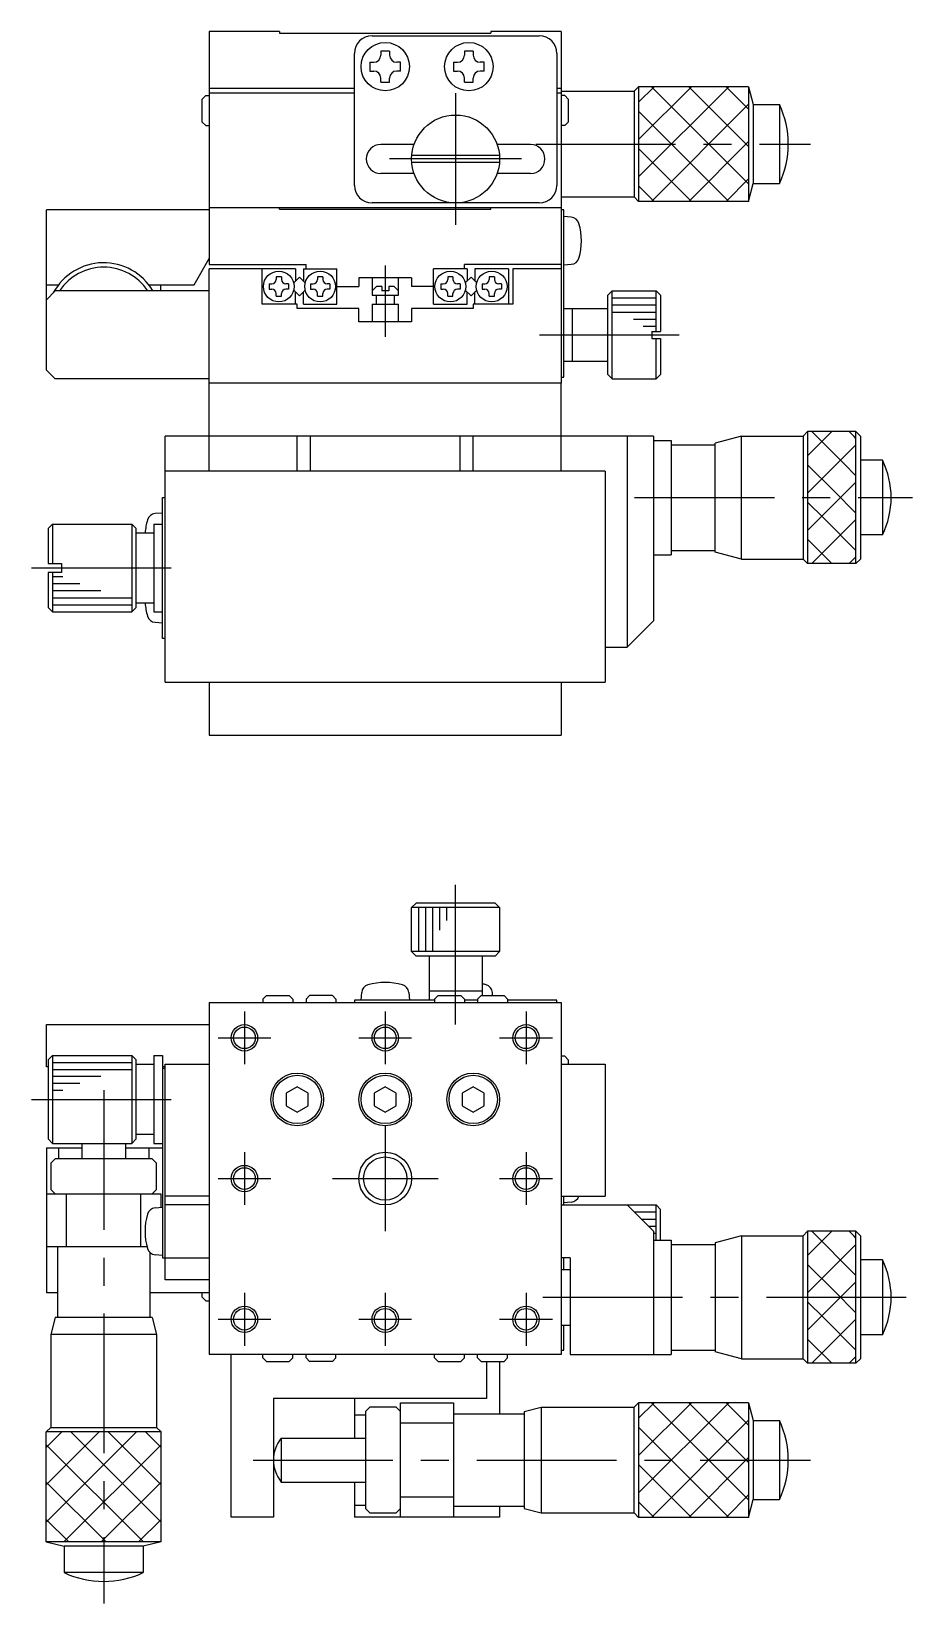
# Model space of a CAD drawing. Extents: x -1 to 325, y -8 to 283.
# Drawn here: x 109.3 to 209.5, y 104.6 to 283.3 of the extents above; entities that cross this region are included whole.
import ezdxf

# ---------------------------------------------------------------- set-up
doc = ezdxf.new("R2010")
doc.units = 0
doc.header["$LTSCALE"] = 0.5
doc.linetypes.add('CENTER', pattern=[50.8, 31.75, -6.35, 6.35, -6.35])
for name, color, linetype in [('MSM_CENTER', 1, 'CENTER'), ('MSM_CONTINUOUS', 7, 'CONTINUOUS'), ('MSM_NARROW', 5, 'CONTINUOUS')]:
    doc.layers.add(name, color=color, linetype=linetype)

msp = doc.modelspace()

# ---------------------------------------------------------------- linework, layer by layer
at = {"layer": 'MSM_CENTER'}
for p, q in [((157.536551, 276.330759), (157.536551, 261.330763)), ((166.667334, 270.530762), (197.85555, 270.530762)), ((165.036549, 268.830761), (150.036553, 268.830761)), ((149.536551, 256.706118), (149.536551, 248.594101)), ((167.052193, 248.830759), (183.754552, 248.830759)), ((177.881873, 230.33076), (209.463546, 230.33076)), ((109.329549, 222.33076), (126.329627, 222.33076)), ((157.53655, 170.429663), (157.53655, 187.132022)), ((133.53655, 171.91402), (133.53655, 165.91402)), ((149.536549, 171.91402), (149.536549, 165.91402)), ((165.536554, 171.91402), (165.536554, 165.91402)), ((130.53655, 168.91402), (136.536549, 168.91402)), ((146.536549, 168.91402), (152.536548, 168.91402)), ((162.536551, 168.91402), (168.536554, 168.91402)), ((117.536548, 162.957059), (117.536548, 104.595021)), ((109.329555, 161.914018), (126.056406, 161.914018)), ((149.536549, 158.914018), (149.536549, 146.914022)), ((133.53655, 155.914018), (133.53655, 149.914018)), ((165.536554, 155.914018), (165.536554, 149.914018)), ((130.53655, 152.914021), (136.536549, 152.914021)), ((143.536549, 152.914021), (155.536548, 152.914021)), ((162.536551, 152.914021), (168.536554, 152.914021)), ((133.53655, 139.914019), (133.53655, 133.914019)), ((149.536549, 139.914019), (149.536549, 133.914019)), ((165.536554, 139.914019), (165.536554, 133.914019)), ((167.460207, 139.414022), (209.463549, 139.414022)), ((130.53655, 136.914016), (136.536549, 136.914016)), ((146.536549, 136.914016), (152.536548, 136.914016)), ((162.536551, 136.914016), (168.536554, 136.914016)), ((134.538443, 120.91402), (197.85555, 120.91402))]:
    msp.add_line(p, q, dxfattribs=at)
at = {"layer": 'MSM_CONTINUOUS'}
for p, q in [((137.536551, 283.330762), (129.53655, 283.330762)), ((129.53655, 283.330762), (129.53655, 256.83076)), ((137.536551, 283.330762), (137.536551, 283.130761)), ((137.536551, 283.130761), (161.53655, 283.130761)), ((148.036552, 282.830762), (167.036551, 282.830762)), ((161.53655, 283.330762), (161.53655, 283.130761)), ((169.536549, 283.330762), (161.53655, 283.330762)), ((169.536551, 283.330762), (169.536551, 243.330759)), ((146.036552, 265.830761), (146.036552, 280.830762)), ((150.03655, 281.08076), (149.03655, 281.08076)), ((149.03655, 281.08076), (149.03655, 280.630761)), ((150.03655, 281.08076), (150.03655, 280.630761)), ((159.53655, 281.08076), (158.53655, 281.08076)), ((158.53655, 281.08076), (158.53655, 280.630761)), ((159.53655, 281.08076), (159.53655, 280.630761)), ((169.036551, 280.830762), (169.036551, 265.830761)), ((147.78655, 279.83076), (147.78655, 278.83076)), ((147.78655, 279.83076), (148.236549, 279.83076)), ((147.78655, 278.83076), (148.236549, 278.83076)), ((151.28655, 279.83076), (150.83655, 279.83076)), ((151.28655, 278.83076), (150.83655, 278.83076)), ((151.28655, 278.83076), (151.28655, 279.83076)), ((157.28655, 279.83076), (157.28655, 278.83076)), ((157.28655, 279.83076), (157.736549, 279.83076)), ((157.28655, 278.83076), (157.736549, 278.83076)), ((160.78655, 279.83076), (160.33655, 279.83076)), ((160.78655, 278.83076), (160.33655, 278.83076)), ((160.78655, 278.83076), (160.78655, 279.83076)), ((149.03655, 277.580761), (149.03655, 278.03076)), ((149.03655, 277.580761), (150.03655, 277.580761)), ((150.03655, 277.580761), (150.03655, 278.03076)), ((158.53655, 277.580761), (158.53655, 278.03076)), ((158.53655, 277.580761), (159.53655, 277.580761)), ((159.53655, 277.580761), (159.53655, 278.03076)), ((178.33655, 277.0484), (177.83655, 276.5484)), ((178.33655, 277.0484), (178.33655, 264.013124)), ((190.836549, 277.0484), (178.33655, 277.0484)), ((190.836549, 277.0484), (190.836549, 264.013124)), ((190.836549, 277.0484), (191.336549, 275.030762)), ((128.73655, 275.63076), (129.13655, 276.03076)), ((128.73655, 273.03076), (128.73655, 275.63076)), ((129.13655, 276.03076), (129.53655, 276.03076)), ((146.036552, 276.83076), (129.53655, 276.83076)), ((146.036552, 276.33076), (129.53655, 276.33076)), ((169.536551, 276.83076), (169.036551, 276.83076)), ((169.536551, 276.33076), (169.036551, 276.33076)), ((169.536551, 276.5484), (177.83655, 276.5484)), ((169.936551, 276.03076), (169.536551, 276.03076)), ((169.936551, 276.03076), (170.336551, 275.63076)), ((170.336551, 275.63076), (170.336551, 273.03076)), ((177.83655, 276.5484), (177.83655, 264.513124)), ((191.336549, 275.030762), (194.336549, 275.030762)), ((191.336549, 275.030762), (191.336549, 266.030762)), ((194.336549, 275.030762), (194.336549, 266.030764)), ((128.73655, 273.03076), (129.13655, 272.63076)), ((129.13655, 272.63076), (129.53655, 272.63076)), ((169.936551, 272.63076), (169.536551, 272.63076)), ((169.936551, 272.63076), (170.336551, 273.03076)), ((152.816646, 270.480761), (149.036552, 270.480761)), ((166.036551, 270.480761), (162.256454, 270.480761)), ((162.501558, 268.430761), (152.536552, 268.430761)), ((162.536551, 269.230761), (152.552579, 269.230761)), ((152.816646, 267.180762), (149.036552, 267.180762)), ((166.036551, 267.180762), (162.256454, 267.180762)), ((190.836549, 264.013124), (191.336549, 266.030762)), ((191.336549, 266.030762), (194.336549, 266.030762)), ((111.03655, 244.830759), (111.03655, 263.030761)), ((129.53655, 263.030761), (111.03655, 263.030761)), ((129.53655, 263.33076), (169.536551, 263.33076)), ((137.53655, 263.130763), (137.53655, 263.330762)), ((137.536551, 263.130763), (161.53655, 263.130763)), ((167.036551, 263.830761), (148.036552, 263.830761)), ((161.536552, 263.130763), (161.536552, 263.330762)), ((169.536551, 264.513124), (177.83655, 264.513124)), ((169.836552, 263.030759), (169.536551, 263.030759)), ((169.836552, 244.03076), (169.836552, 263.030759)), ((178.33655, 264.013124), (177.83655, 264.513124)), ((190.836549, 264.013124), (178.33655, 264.013124)), ((170.683801, 262.206634), (169.836552, 262.280759)), ((127.804499, 254.530761), (129.53655, 257.53076)), ((129.53655, 256.83076), (140.53655, 256.83076)), ((129.53655, 233.33076), (129.53655, 256.33076)), ((139.33655, 256.33076), (129.53655, 256.33076)), ((135.53655, 252.33076), (135.53655, 256.33076)), ((139.33655, 256.33076), (139.33655, 254.941418)), ((140.23655, 256.330762), (140.23655, 254.941418)), ((140.23655, 256.330762), (144.03655, 256.330762)), ((140.53655, 256.330762), (140.53655, 256.83076)), ((144.03655, 252.330758), (144.03655, 256.330762)), ((158.836551, 256.330762), (155.036551, 256.330762)), ((155.036551, 252.33076), (155.036551, 256.330762)), ((169.536551, 256.83076), (158.536551, 256.83076)), ((158.536551, 256.330762), (158.536551, 256.83076)), ((158.836551, 256.330762), (158.836551, 254.94142)), ((163.536551, 256.33076), (159.736551, 256.33076)), ((159.736551, 256.33076), (159.736551, 254.94142)), ((163.536551, 256.33076), (163.536551, 252.33076)), ((169.536551, 256.33076), (164.036549, 256.33076)), ((164.036549, 256.33076), (164.036549, 252.33076)), ((169.836552, 256.780759), (170.683801, 256.854884)), ((111.03655, 254.530761), (112.413075, 254.530761)), ((111.03655, 252.830759), (112.03655, 253.830759)), ((129.53655, 253.830759), (112.03655, 253.830759)), ((122.660025, 254.530761), (127.804499, 254.530761)), ((124.036549, 253.830759), (124.036549, 254.530761)), ((136.336551, 254.630759), (136.336551, 254.030758)), ((136.336551, 254.630759), (136.63655, 254.630759)), ((136.336551, 254.030758), (136.63655, 254.030758)), ((137.736551, 255.430758), (137.13655, 255.430758)), ((137.13655, 255.430758), (137.13655, 255.130759)), ((137.736551, 255.430758), (137.736551, 255.130759)), ((138.53655, 254.630759), (138.236551, 254.630759)), ((138.53655, 254.030758), (138.236551, 254.030758)), ((138.53655, 254.630759), (138.53655, 254.030758)), ((139.137464, 254.742332), (139.78655, 255.391418)), ((139.78655, 253.270098), (139.137464, 253.919184)), ((140.435637, 254.742332), (139.78655, 255.391418)), ((139.78655, 253.270098), (140.435637, 253.919184)), ((141.036551, 254.630759), (141.036551, 254.030758)), ((141.036551, 254.630759), (141.33655, 254.630759)), ((141.036551, 254.030758), (141.33655, 254.030758)), ((142.436551, 255.430758), (141.83655, 255.430758)), ((141.83655, 255.430758), (141.83655, 255.130759)), ((142.436551, 255.430758), (142.436551, 255.130759)), ((143.23655, 254.630759), (142.936551, 254.630759)), ((143.23655, 254.030758), (142.936551, 254.030758)), ((143.23655, 254.630759), (143.23655, 254.030758)), ((144.036551, 254.330762), (146.536552, 254.330762)), ((152.53655, 255.330762), (146.53655, 255.330762)), ((146.53655, 255.330762), (146.53655, 254.330762)), ((148.03655, 255.330762), (148.03655, 253.330763)), ((148.53655, 254.330759), (148.03655, 253.830758)), ((149.136551, 254.330759), (148.53655, 254.330759)), ((149.136551, 254.330759), (149.136551, 253.830758)), ((149.93655, 253.830758), (149.136551, 253.830758)), ((150.53655, 254.330759), (149.93655, 254.330759)), ((149.93655, 254.330759), (149.93655, 253.830758)), ((150.53655, 254.330759), (151.036551, 253.830758)), ((151.036551, 253.330763), (151.036551, 255.330762)), ((152.53655, 255.330762), (152.53655, 254.330762)), ((155.036551, 254.330762), (152.53655, 254.330762)), ((155.836552, 254.630761), (155.836552, 254.03076)), ((155.836552, 254.630761), (156.136551, 254.630761)), ((155.836552, 254.03076), (156.136551, 254.03076)), ((157.236552, 255.43076), (156.636551, 255.43076)), ((156.636551, 255.43076), (156.636551, 255.130761)), ((157.236552, 255.43076), (157.236552, 255.130761)), ((158.036551, 254.630761), (157.736552, 254.630761)), ((158.036551, 254.03076), (157.736552, 254.03076)), ((158.036551, 254.630761), (158.036551, 254.03076)), ((158.637465, 254.742334), (159.286551, 255.39142)), ((159.286551, 253.2701), (158.637465, 253.919186)), ((159.935638, 254.742334), (159.286551, 255.39142)), ((159.286551, 253.2701), (159.935638, 253.919186)), ((160.536552, 254.630761), (160.536552, 254.03076)), ((160.536552, 254.630761), (160.836551, 254.630761)), ((160.536552, 254.03076), (160.836551, 254.03076)), ((161.936552, 255.43076), (161.336551, 255.43076)), ((161.336551, 255.43076), (161.336551, 255.130761)), ((161.936552, 255.43076), (161.936552, 255.130761)), ((162.736551, 254.630761), (162.436552, 254.630761)), ((162.736551, 254.03076), (162.436552, 254.03076)), ((162.736551, 254.630761), (162.736551, 254.03076)), ((174.836551, 253.330759), (175.336551, 253.830759)), ((175.336551, 243.830759), (175.336551, 253.830759)), ((175.336551, 253.830759), (180.336551, 253.830759)), ((180.336551, 249.230759), (180.336551, 253.830759)), ((180.336551, 253.830759), (180.836551, 253.330759)), ((139.536551, 252.33076), (135.53655, 252.33076)), ((137.13655, 253.230759), (137.13655, 253.530758)), ((137.13655, 253.230759), (137.736551, 253.230759)), ((137.736551, 253.230759), (137.736551, 253.530758)), ((139.33655, 252.33076), (139.33655, 253.720098)), ((139.536551, 251.830759), (139.536551, 252.33076)), ((140.23655, 252.330758), (140.23655, 253.720098)), ((140.23655, 252.330758), (144.03655, 252.330758)), ((141.83655, 253.230759), (141.83655, 253.530758)), ((141.83655, 253.230759), (142.436551, 253.230759)), ((142.436551, 253.230759), (142.436551, 253.530758)), ((148.03655, 253.330763), (151.036551, 253.330763)), ((148.03655, 252.330763), (151.036551, 252.330763)), ((148.03655, 252.330759), (148.03655, 250.330759)), ((148.53655, 252.330763), (148.53655, 253.330763)), ((150.53655, 253.330763), (150.53655, 252.330763)), ((151.036551, 250.330759), (151.036551, 252.330759)), ((155.036551, 252.33076), (158.836551, 252.33076)), ((156.636551, 253.230761), (156.636551, 253.53076)), ((156.636551, 253.230761), (157.236552, 253.230761)), ((157.236552, 253.230761), (157.236552, 253.53076)), ((158.836551, 252.33076), (158.836551, 253.7201)), ((164.036549, 252.33076), (159.536552, 252.33076)), ((159.536552, 252.33076), (159.536552, 251.830759)), ((159.736551, 252.33076), (159.736551, 253.7201)), ((161.336551, 253.230761), (161.336551, 253.53076)), ((161.336551, 253.230761), (161.936552, 253.230761)), ((161.936552, 253.230761), (161.936552, 253.53076)), ((174.836551, 244.330759), (174.836551, 253.330759)), ((180.836551, 253.330759), (180.836551, 249.230759)), ((146.536551, 251.830759), (139.536551, 251.830759)), ((146.536551, 250.330759), (146.536551, 251.830759)), ((152.53655, 250.330759), (146.536551, 250.330759)), ((152.53655, 251.830759), (152.53655, 250.330759)), ((159.536552, 251.830759), (152.53655, 251.830759)), ((169.836552, 251.830759), (174.836551, 251.830759)), ((170.836552, 245.830759), (170.836552, 251.830759)), ((179.836551, 249.230759), (180.836551, 249.230759)), ((179.836551, 249.230759), (179.836551, 248.430759)), ((179.836551, 248.430759), (180.836551, 248.430759)), ((180.336551, 243.830759), (180.336551, 248.430759)), ((180.836551, 248.430759), (180.836551, 244.330759)), ((169.836552, 245.830759), (174.836551, 245.830759)), ((112.03655, 243.830759), (111.03655, 244.830759)), ((129.53655, 243.830759), (112.03655, 243.830759)), ((169.536551, 243.330759), (129.53655, 243.330759)), ((169.536548, 233.33076), (169.536548, 243.330759)), ((169.536551, 244.03076), (169.836552, 244.03076)), ((175.336551, 243.830759), (174.836551, 244.330759)), ((175.336551, 243.830759), (180.336551, 243.830759)), ((180.836551, 244.330759), (180.336551, 243.830759)), ((197.036549, 237.33076), (197.536549, 237.83076)), ((197.536549, 237.83076), (197.536549, 222.83076)), ((203.036549, 237.83076), (197.536549, 237.83076)), ((203.036549, 222.83076), (203.036549, 237.83076)), ((203.036549, 237.83076), (203.536549, 237.33076)), ((180.036547, 237.33076), (124.53655, 237.33076)), ((124.53655, 209.330758), (124.53655, 237.33076)), ((139.536546, 233.33076), (139.536546, 237.33076)), ((141.036549, 233.33076), (141.036549, 237.33076)), ((158.036548, 233.33076), (158.036548, 237.33076)), ((159.536548, 233.33076), (159.536548, 237.33076)), ((177.036547, 237.33076), (177.036547, 213.330758)), ((180.036547, 237.33076), (180.036547, 216.330761)), ((180.036547, 236.830763), (182.036547, 236.830763)), ((182.036547, 236.830763), (182.036547, 223.830763)), ((182.036547, 236.33076), (187.036547, 236.33076)), ((190.036546, 237.33076), (187.035915, 236.526741)), ((187.036547, 224.134607), (187.036547, 236.524375)), ((190.036546, 237.33076), (197.036549, 237.33076)), ((190.036546, 223.33076), (190.036546, 237.33076)), ((197.036549, 237.33076), (197.036549, 223.33076)), ((203.536549, 237.33076), (203.536549, 223.330757)), ((206.036548, 234.580755), (203.536549, 234.580755)), ((206.036548, 234.580755), (206.036548, 226.080762)), ((174.536547, 233.33076), (124.53655, 233.33076)), ((174.536547, 233.33076), (174.536547, 209.330758)), ((124.23655, 230.33076), (124.53655, 230.33076)), ((124.23655, 214.330761), (124.23655, 230.33076)), ((111.236551, 226.83076), (111.736551, 227.33076)), ((111.736551, 227.33076), (111.736551, 222.830763)), ((111.736551, 227.33076), (120.73655, 227.33076)), ((120.73655, 227.33076), (120.73655, 217.330761)), ((120.73655, 227.33076), (121.23655, 226.83076)), ((123.23655, 227.33076), (123.23655, 217.330761)), ((123.23655, 227.33076), (124.23655, 227.33076)), ((124.236547, 228.580757), (123.389299, 228.506632)), ((111.236551, 226.83076), (111.236551, 222.830763)), ((121.23655, 217.830761), (121.23655, 226.83076)), ((121.23655, 226.33076), (123.23655, 226.33076)), ((206.036548, 226.080762), (203.536549, 226.080762)), ((180.036547, 223.830763), (182.036547, 223.830763)), ((182.036547, 224.33076), (187.036547, 224.33076)), ((190.036546, 223.33076), (187.036547, 224.134607)), ((111.236551, 221.830763), (111.236551, 217.830761)), ((111.236557, 222.830763), (112.736556, 222.830763)), ((112.736556, 221.830763), (111.236557, 221.830763)), ((111.736551, 221.830763), (111.736551, 217.330761)), ((112.736556, 222.830763), (112.736556, 221.830763)), ((190.036546, 223.33076), (197.036549, 223.33076)), ((197.536549, 222.83076), (197.036549, 223.330757)), ((203.036549, 222.83076), (197.536549, 222.83076)), ((203.536549, 223.330757), (203.036549, 222.83076)), ((123.23655, 218.330761), (121.23655, 218.330761)), ((111.236551, 217.830761), (111.736551, 217.330761)), ((111.736551, 217.330761), (120.73655, 217.330761)), ((121.23655, 217.830761), (120.73655, 217.330761)), ((123.23655, 217.330761), (124.23655, 217.330761)), ((177.036547, 213.330758), (180.036547, 216.330761)), ((123.389299, 216.154879), (124.236547, 216.080754)), ((124.53655, 214.330761), (124.23655, 214.330761)), ((174.536547, 213.330758), (177.036547, 213.330758)), ((124.53655, 209.330758), (174.536547, 209.330758)), ((129.53655, 209.330758), (129.53655, 203.330758)), ((169.536548, 209.330758), (169.536548, 203.330758)), ((129.53655, 203.330758), (169.536548, 203.330758)), ((152.53655, 183.714021), (153.03655, 184.214021)), ((162.036548, 184.214021), (153.03655, 184.214021)), ((162.036548, 184.214021), (162.536548, 183.714021)), ((162.536548, 183.714021), (152.53655, 183.714021)), ((152.53655, 178.714021), (152.53655, 183.714021)), ((162.536548, 183.714021), (162.536548, 178.714021)), ((162.536548, 178.714021), (152.53655, 178.714021)), ((153.03655, 178.214021), (152.53655, 178.714021)), ((162.036548, 178.214021), (153.03655, 178.214021)), ((154.53655, 178.214021), (154.53655, 173.214023)), ((160.536548, 178.214021), (160.536548, 173.714023)), ((162.536548, 178.714021), (162.036548, 178.214021)), ((136.036548, 173.714023), (135.636548, 173.314023)), ((136.036548, 173.714023), (138.636548, 173.714023)), ((139.036548, 173.314023), (138.636548, 173.714023)), ((140.536548, 173.314023), (140.936548, 173.714023)), ((143.536548, 173.714023), (140.936548, 173.714023)), ((143.536548, 173.714023), (143.936548, 173.314023)), ((146.78655, 173.214023), (146.860675, 174.061272)), ((152.212426, 174.061272), (152.28655, 173.214023)), ((160.536548, 174.214022), (154.53655, 174.214022)), ((155.53655, 173.714023), (155.13655, 173.314023)), ((155.53655, 173.714023), (158.13655, 173.714023)), ((158.53655, 173.314023), (158.13655, 173.714023)), ((160.43655, 173.714023), (160.03655, 173.314023)), ((160.43655, 173.714023), (163.03655, 173.714023)), ((161.742807, 173.714023), (161.712427, 174.061272)), ((163.03655, 173.714023), (163.43655, 173.314023)), ((129.53655, 172.914017), (129.53655, 132.914016)), ((129.53655, 172.914017), (169.536554, 172.914017)), ((135.636548, 173.314023), (135.636548, 172.914023)), ((139.036548, 173.314023), (139.036548, 172.914023)), ((140.536548, 173.314023), (140.536548, 172.914023)), ((143.936548, 173.314023), (143.936548, 172.914023)), ((155.13655, 173.214023), (146.03655, 173.214023)), ((146.03655, 173.214023), (146.03655, 172.914023)), ((155.13655, 173.314023), (155.13655, 172.914023)), ((158.53655, 173.314023), (158.53655, 172.914023)), ((160.03655, 173.214023), (158.53655, 173.214023)), ((160.03655, 173.314023), (160.03655, 172.914023)), ((163.43655, 173.314023), (163.43655, 172.914023)), ((169.036548, 173.214023), (163.43655, 173.214023)), ((169.036548, 172.914023), (169.036548, 173.214023)), ((169.536554, 172.914017), (169.536554, 132.914016)), ((111.036548, 170.414019), (129.536548, 170.414019)), ((111.036548, 165.614019), (111.036548, 170.414019)), ((111.236557, 166.41402), (111.736557, 166.91402)), ((111.236557, 166.41402), (111.236557, 157.414021)), ((111.736557, 166.91402), (111.736557, 156.914021)), ((111.736557, 166.91402), (120.73655, 166.91402)), ((120.73655, 166.91402), (120.73655, 156.914021)), ((120.73655, 166.91402), (121.23655, 166.41402)), ((121.23655, 157.414021), (121.23655, 166.41402)), ((123.23655, 166.91402), (123.23655, 156.914021)), ((123.23655, 166.91402), (124.236549, 166.91402)), ((124.236549, 166.91402), (124.236549, 143.914019)), ((169.936551, 166.814022), (169.536551, 166.814022)), ((170.336551, 166.414022), (169.936551, 166.814022)), ((170.336551, 166.414022), (170.336551, 165.91402)), ((111.236557, 165.614019), (111.036548, 165.614019)), ((121.23655, 165.91402), (123.23655, 165.91402)), ((124.536548, 165.614019), (124.236549, 165.614019)), ((124.53655, 165.41402), (124.236549, 165.41402)), ((124.53655, 143.914019), (124.53655, 165.91402)), ((124.53655, 165.91402), (129.53655, 165.91402)), ((169.536554, 165.91402), (174.536553, 165.91402)), ((174.536553, 165.91402), (174.536553, 150.914018)), ((139.536554, 163.357392), (138.286554, 162.635704)), ((140.786554, 162.635704), (139.536554, 163.357392)), ((149.536554, 163.357392), (148.286554, 162.635704)), ((150.786554, 162.635704), (149.536554, 163.357392)), ((159.536554, 163.357392), (158.286554, 162.635704)), ((160.786554, 162.635704), (159.536554, 163.357392)), ((138.286554, 162.635704), (138.286554, 161.192328)), ((138.286554, 161.192328), (139.536554, 160.470639)), ((139.536554, 160.470639), (140.786554, 161.192328)), ((140.786554, 161.192328), (140.786554, 162.635704)), ((148.286554, 162.635704), (148.286554, 161.192328)), ((148.286554, 161.192328), (149.536554, 160.470639)), ((149.536554, 160.470639), (150.786554, 161.192328)), ((150.786554, 161.192328), (150.786554, 162.635704)), ((158.286554, 162.635704), (158.286554, 161.192328)), ((158.286554, 161.192328), (159.536554, 160.470639)), ((159.536554, 160.470639), (160.786554, 161.192328)), ((160.786554, 161.192328), (160.786554, 162.635704)), ((111.236557, 157.414021), (111.736557, 156.914021)), ((121.23655, 157.414021), (120.73655, 156.914021)), ((123.23655, 157.914021), (121.23655, 157.914021)), ((111.036548, 156.414021), (115.036548, 156.414021)), ((111.036548, 156.414021), (111.036548, 139.914021)), ((111.736557, 156.914021), (120.73655, 156.914021)), ((112.413548, 156.414021), (112.413548, 155.164021)), ((115.036548, 156.914021), (115.036548, 155.164021)), ((120.036548, 156.914021), (120.036548, 155.164021)), ((120.036548, 156.414021), (124.236549, 156.414021)), ((122.659549, 156.414021), (122.659549, 155.164021)), ((123.23655, 156.914021), (124.236549, 156.914021)), ((112.036548, 155.164021), (111.536548, 154.664021)), ((111.536548, 154.664021), (111.536548, 151.664021)), ((123.036548, 155.164021), (112.036548, 155.164021)), ((123.036548, 155.164021), (123.536548, 154.664021)), ((123.536548, 151.664021), (123.536548, 154.664021)), ((111.036548, 151.164021), (124.036548, 151.164021)), ((112.036548, 151.164021), (111.536548, 151.664021)), ((113.330776, 145.164021), (113.330776, 151.164021)), ((121.742319, 145.164021), (121.742319, 151.164021)), ((123.536548, 151.664021), (123.036548, 151.164021)), ((124.036548, 151.164021), (124.036548, 149.646525)), ((129.53655, 150.914018), (124.53655, 150.914018)), ((169.536554, 150.914018), (174.536553, 150.914018)), ((169.836551, 149.914018), (169.836551, 150.914018)), ((170.6838, 150.238146), (169.836551, 150.164021)), ((123.389301, 149.589898), (124.236549, 149.664022)), ((129.53655, 149.914018), (124.53655, 149.914018)), ((169.536554, 149.914018), (177.036553, 149.914018)), ((177.03655, 149.914021), (180.336549, 149.914021)), ((177.036553, 149.914018), (180.036553, 146.914022)), ((180.336549, 145.914018), (180.336549, 149.914021)), ((180.336549, 149.914021), (180.836549, 149.414021)), ((180.836549, 145.914018), (180.836549, 149.414021)), ((180.036553, 146.914022), (180.036553, 132.914016)), ((197.036549, 146.414022), (197.536549, 146.914022)), ((197.536549, 146.914022), (197.536549, 131.914022)), ((203.036549, 146.914022), (197.536549, 146.914022)), ((203.036549, 131.914022), (203.036549, 146.914022)), ((203.036549, 146.914022), (203.536549, 146.414022)), ((122.458829, 145.164021), (111.036548, 145.164021)), ((112.286548, 145.164021), (112.286548, 137.114021)), ((180.036553, 145.914021), (180.336549, 145.914021)), ((180.036553, 145.914018), (182.036553, 145.914018)), ((182.036553, 145.914018), (182.036553, 132.914022)), ((182.036553, 145.414018), (187.036553, 145.414018)), ((190.036552, 146.414022), (187.036553, 145.610175)), ((187.036553, 145.610175), (187.036553, 133.220403)), ((190.036552, 146.414022), (197.036549, 146.414022)), ((190.036552, 146.414022), (190.036552, 132.414019)), ((197.036549, 132.414019), (197.036549, 146.414022)), ((203.536549, 146.414022), (203.536549, 132.414019)), ((122.786548, 144.510445), (122.786548, 137.114021)), ((124.236549, 144.164022), (123.389301, 144.238147)), ((124.236549, 143.914019), (129.53655, 143.914019)), ((124.536548, 141.41402), (124.536548, 143.914019)), ((170.536554, 143.914019), (169.536554, 143.914019)), ((169.836551, 142.589022), (169.836551, 143.914019)), ((170.536554, 143.914019), (170.536554, 132.914016)), ((206.036548, 143.664017), (203.536549, 143.664017)), ((206.036548, 143.664017), (206.036548, 135.164024)), ((129.536548, 141.41402), (124.536548, 141.41402)), ((169.536554, 142.589022), (170.536554, 142.589022)), ((112.286548, 139.914021), (111.036548, 139.914021)), ((129.536548, 139.914021), (122.786548, 139.914021)), ((128.736548, 139.41402), (128.736548, 139.914021)), ((128.736548, 139.41402), (129.136548, 139.01402)), ((129.136548, 139.01402), (129.536548, 139.01402)), ((112.036548, 137.114021), (111.51891, 135.182169)), ((123.036548, 137.114021), (112.036548, 137.114021)), ((123.036548, 137.114021), (123.554186, 135.182169)), ((169.536554, 136.239022), (170.536554, 136.239022)), ((169.836551, 133.414023), (169.836551, 136.239022)), ((111.51891, 135.182169), (111.51891, 124.614021)), ((123.554186, 135.182169), (111.554186, 135.182169)), ((123.554186, 135.182169), (123.554186, 124.614021)), ((206.036548, 135.164024), (203.536549, 135.164024)), ((169.536554, 132.914016), (129.53655, 132.914016)), ((132.036552, 114.41402), (132.036552, 132.91402)), ((135.636548, 132.51402), (135.636548, 132.91402)), ((136.036548, 132.11402), (135.636548, 132.51402)), ((139.036548, 132.51402), (138.636548, 132.11402)), ((139.036548, 132.51402), (139.036548, 132.91402)), ((140.536548, 132.51402), (140.536548, 132.91402)), ((140.536548, 132.51402), (140.936548, 132.11402)), ((143.936548, 132.51402), (143.536548, 132.11402)), ((143.936548, 132.51402), (143.936548, 132.91402)), ((155.13655, 132.51402), (155.13655, 132.91402)), ((155.53655, 132.11402), (155.13655, 132.51402)), ((158.53655, 132.51402), (158.13655, 132.11402)), ((158.53655, 132.51402), (158.53655, 132.91402)), ((160.03655, 132.51402), (160.03655, 132.91402)), ((160.03655, 132.51402), (160.43655, 132.11402)), ((163.43655, 132.51402), (163.03655, 132.11402)), ((163.43655, 132.51402), (163.43655, 132.91402)), ((169.536551, 133.414023), (169.836551, 133.414023)), ((170.536554, 132.914016), (180.036553, 132.914016)), ((180.036553, 132.914022), (182.036553, 132.914022)), ((182.036553, 133.414022), (187.036553, 133.414022)), ((190.036552, 132.414019), (187.035917, 133.218041)), ((190.036552, 132.414019), (197.036549, 132.414019)), ((197.536549, 131.914022), (197.036549, 132.414019)), ((203.536549, 132.414019), (203.036549, 131.914022)), ((136.036548, 132.11402), (138.636548, 132.11402)), ((143.536548, 132.11402), (140.936548, 132.11402)), ((155.53655, 132.11402), (158.13655, 132.11402)), ((160.43655, 132.11402), (163.03655, 132.11402)), ((161.036551, 132.11402), (161.036551, 127.91402)), ((162.53655, 132.11402), (162.53655, 126.16402)), ((203.036549, 131.914022), (197.536549, 131.914022)), ((161.036551, 127.91402), (136.836552, 127.91402)), ((136.836552, 127.91402), (136.836552, 114.41402)), ((146.03655, 127.91402), (146.03655, 123.41402)), ((147.28655, 126.41402), (147.78655, 126.91402)), ((150.78655, 126.91402), (147.78655, 126.91402)), ((150.78655, 126.91402), (151.28655, 126.41402)), ((151.28655, 127.41402), (157.28655, 127.41402)), ((151.28655, 114.41402), (151.28655, 127.41402)), ((157.28655, 127.41402), (157.28655, 114.41402)), ((165.33655, 126.41402), (167.268402, 126.931658)), ((167.268402, 126.931658), (167.268402, 114.931658)), ((167.268402, 126.931658), (177.83655, 126.931658)), ((178.33655, 127.431658), (177.83655, 126.931658)), ((177.83655, 114.896382), (177.83655, 126.931658)), ((178.33655, 127.431658), (178.33655, 114.396382)), ((190.836549, 127.431658), (178.33655, 127.431658)), ((190.836549, 127.431658), (190.836549, 114.396382)), ((190.836549, 127.431658), (191.336549, 125.41402)), ((146.03655, 126.037021), (147.28655, 126.037021)), ((147.28655, 126.41402), (147.28655, 115.41402)), ((157.28655, 125.119791), (151.28655, 125.119791)), ((157.28655, 126.16402), (165.33655, 126.16402)), ((165.33655, 126.41402), (165.33655, 115.41402)), ((191.336549, 125.41402), (194.336549, 125.41402)), ((191.336549, 125.41402), (191.336549, 116.41402)), ((194.336549, 125.41402), (194.336549, 116.414022)), ((111.01891, 124.114021), (111.51891, 124.614021)), ((124.054186, 124.114021), (111.01891, 124.114021)), ((111.01891, 111.614022), (111.01891, 124.114021)), ((111.51891, 124.614021), (123.554186, 124.614021)), ((124.054186, 124.114021), (123.554186, 124.614021)), ((124.054186, 111.614022), (124.054186, 124.114021)), ((137.714053, 123.41402), (137.714053, 118.41402)), ((137.714053, 123.41402), (147.28655, 123.41402)), ((137.714053, 118.41402), (147.28655, 118.41402)), ((146.03655, 118.41402), (146.03655, 114.41402)), ((157.28655, 116.708248), (151.28655, 116.708248)), ((190.836549, 114.396382), (191.336549, 116.41402)), ((191.336549, 116.41402), (194.336549, 116.41402)), ((136.836552, 114.41402), (132.036552, 114.41402)), ((146.03655, 115.79102), (147.28655, 115.79102)), ((162.53655, 114.41402), (146.03655, 114.41402)), ((147.28655, 115.41402), (147.78655, 114.91402)), ((147.78655, 114.91402), (150.78655, 114.91402)), ((151.28655, 115.41402), (150.78655, 114.91402)), ((157.28655, 115.66402), (165.33655, 115.66402)), ((162.53655, 115.66402), (162.53655, 114.41402)), ((165.33655, 115.41402), (167.268402, 114.896382)), ((167.268402, 114.896382), (177.83655, 114.896382)), ((178.33655, 114.396382), (177.83655, 114.896382)), ((190.836549, 114.396382), (178.33655, 114.396382)), ((124.054186, 111.614022), (111.01891, 111.614022)), ((111.01891, 111.614022), (113.036548, 111.114022)), ((122.036548, 111.114022), (113.036548, 111.114022)), ((113.036548, 111.114022), (113.036548, 108.114022)), ((124.054186, 111.614022), (122.036548, 111.114022)), ((122.036548, 111.114022), (122.036548, 108.114022)), ((122.036548, 108.114022), (113.03655, 108.114022))]:
    msp.add_line(p, q, dxfattribs=at)
for centre, radius in [((149.53655, 279.33076), 2.75), ((159.03655, 279.33076), 2.75), ((157.536551, 268.830761), 4.999998), ((137.43655, 254.330758), 1.75), ((142.13655, 254.330758), 1.75), ((156.936551, 254.33076), 1.75), ((161.636551, 254.33076), 1.75), ((133.536551, 168.91402), 1.2295), ((149.53655, 168.914023), 1.2295), ((165.536554, 168.91402), 1.2295), ((139.536554, 161.914016), 3), ((139.536554, 161.914016), 2.75), ((149.536554, 161.914016), 3), ((149.536554, 161.914016), 2.75), ((159.536554, 161.914016), 3), ((159.536554, 161.914016), 2.75), ((133.536551, 152.914018), 1.2295), ((149.536549, 152.91402), 2.4585), ((165.536554, 152.914018), 1.2295), ((133.53655, 136.914016), 1.2295), ((149.536549, 136.914019), 1.2295), ((165.536552, 136.914016), 1.2295)]:
    msp.add_circle(centre, radius, dxfattribs=at)
for centre, radius, start, end in [((148.036552, 280.830762), 1.999998, 90, 180), ((167.036551, 280.830762), 1.999998, 0, 90), ((148.236549, 280.630761), 0.800001, 270, 0), ((150.83655, 280.630761), 0.800001, 180, 270), ((157.736549, 280.630761), 0.800001, 270, 0), ((160.33655, 280.630761), 0.800001, 180, 270), ((148.236549, 278.03076), 0.800001, 0, 90), ((150.83655, 278.03076), 0.800001, 90, 180), ((157.736549, 278.03076), 0.800001, 0, 90), ((160.33655, 278.03076), 0.800001, 90, 180), ((184.711583, 270.530762), 10.624969, 334.942309, 25.057691), ((149.036552, 268.830761), 1.649999, 90, 270), ((166.036551, 268.830761), 1.649999, 270, 90), ((148.036552, 265.830761), 1.999998, 180, 270), ((167.036551, 265.830761), 1.999998, 270, 0), ((170.596646, 261.21044), 1, 16.257028, 85), ((164.836552, 259.530759), 7, 343.742972, 16.257028), ((170.596646, 257.851078), 1, 275, 343.742972), ((117.53655, 250.53076), 6.5, 30.510227, 151.801152), ((117.53655, 250.53076), 6, 33.367002, 146.632998), ((136.63655, 255.130759), 0.5, 270, 0), ((136.63655, 253.530758), 0.5, 0, 90), ((138.236551, 255.130759), 0.5, 180, 270), ((138.236551, 253.530758), 0.5, 90, 180), ((141.33655, 255.130759), 0.5, 270, 0), ((141.33655, 253.530758), 0.5, 0, 90), ((142.936551, 255.130759), 0.5, 180, 270), ((142.936551, 253.530758), 0.5, 90, 180), ((156.136551, 255.130761), 0.5, 270, 0), ((156.136551, 253.53076), 0.5, 0, 90), ((157.736552, 255.130761), 0.5, 180, 270), ((157.736552, 253.53076), 0.5, 90, 180), ((160.836551, 255.130761), 0.5, 270, 0), ((160.836551, 253.53076), 0.5, 0, 90), ((162.436552, 255.130761), 0.5, 180, 270), ((162.436552, 253.53076), 0.5, 90, 180), ((197.505297, 230.33076), 9.531248, 333.51896, 26.48104), ((129.236547, 225.830757), 7, 163.742972, 175.903932), ((123.476454, 227.510438), 1, 95, 163.742972), ((129.236547, 218.830754), 7, 184.095986, 196.257028), ((123.476454, 217.151073), 1, 196.257028, 265), ((149.53655, 168.214023), 7, 73.742972, 106.257028), ((147.85687, 173.974116), 1, 106.257028, 175), ((151.216231, 173.974116), 1, 5, 73.742972), ((159.036551, 168.214023), 7, 73.742972, 77.6264), ((160.716232, 173.974116), 1, 5, 73.742972), ((170.596645, 151.234341), 1, 275, 341.317578), ((129.236549, 146.914022), 7, 163.742972, 196.257028), ((123.476456, 148.593703), 1, 95, 163.742972), ((123.476456, 145.234342), 1, 196.257028, 265), ((197.505297, 139.414022), 9.531248, 333.51896, 26.48104), ((184.711583, 120.91402), 10.624969, 334.942309, 25.057691), ((140.836552, 120.91402), 4, 141.277522, 218.682188), ((117.536548, 117.738988), 10.624969, 244.942309, 295.057691)]:
    msp.add_arc(centre, radius, start, end, dxfattribs=at)
at = {"layer": 'MSM_NARROW'}
for p, q in [((178.33655, 275.273403), (180.111548, 277.0484)), ((178.33655, 271.030762), (184.354188, 277.0484)), ((178.33655, 266.788121), (188.596829, 277.0484)), ((190.836549, 266.016044), (179.804194, 277.0484)), ((190.836549, 270.258685), (184.046834, 277.0484)), ((190.836549, 274.501326), (188.289475, 277.0484)), ((188.596829, 264.013124), (178.33655, 274.273403)), ((179.804194, 264.013124), (190.836549, 275.04548)), ((184.354188, 264.013124), (178.33655, 270.030762)), ((184.046834, 264.013124), (190.836549, 270.802839)), ((188.289475, 264.013124), (190.836549, 266.560198)), ((180.111548, 264.013124), (178.33655, 265.788121)), ((175.336551, 253.030759), (180.336551, 253.030759)), ((175.336551, 252.230759), (180.336551, 252.230759)), ((175.336551, 251.430759), (180.336551, 251.430759)), ((177.757913, 250.630759), (180.336551, 250.630759)), ((178.858059, 249.830759), (180.336551, 249.830759)), ((197.536549, 235.073401), (200.293909, 237.83076)), ((201.691137, 234.161454), (198.021831, 237.83076)), ((202.829407, 237.265825), (202.264471, 237.83076)), ((197.536549, 230.83076), (203.036549, 236.33076)), ((203.036549, 237.058682), (202.829407, 237.265825)), ((203.036549, 232.816041), (201.691137, 234.161454)), ((200.552868, 231.057083), (197.536549, 234.073401)), ((197.536549, 226.588119), (203.036549, 232.088119)), ((203.036549, 228.573401), (200.552868, 231.057083)), ((199.414598, 227.952711), (197.536549, 229.83076)), ((198.021831, 222.83076), (203.036549, 227.845479)), ((203.036549, 224.33076), (199.414598, 227.952711)), ((198.276329, 224.84834), (197.536549, 225.588119)), ((200.293909, 222.83076), (198.276329, 224.84834)), ((202.264471, 222.83076), (203.036549, 223.602838)), ((112.902206, 221.330761), (111.736551, 221.330761)), ((114.824527, 220.530761), (111.736551, 220.530761)), ((117.220846, 219.730761), (111.736551, 219.730761)), ((111.736551, 218.930761), (120.736544, 218.930761)), ((111.736551, 218.130761), (120.736544, 218.130761)), ((153.33655, 178.714021), (153.33655, 183.714021)), ((154.13655, 178.714021), (154.13655, 183.714021)), ((154.93655, 178.714021), (154.93655, 183.714021)), ((155.73655, 181.135382), (155.73655, 183.714021)), ((156.53655, 182.235529), (156.53655, 183.714021)), ((111.736557, 166.11402), (120.73655, 166.11402)), ((111.736557, 165.31402), (120.73655, 165.31402)), ((117.220852, 164.51402), (111.736557, 164.51402)), ((114.824533, 163.71402), (111.736557, 163.71402)), ((112.902212, 162.91402), (111.736557, 162.91402)), ((177.836551, 149.114021), (180.336549, 149.114021)), ((178.636553, 148.314021), (180.336549, 148.314021)), ((179.436554, 147.514021), (180.336549, 147.514021)), ((180.036553, 146.714021), (180.336549, 146.714021)), ((197.536549, 144.156663), (200.293909, 146.914022)), ((203.036549, 141.899304), (198.021831, 146.914022)), ((202.829407, 146.349087), (202.264471, 146.914022)), ((197.536549, 139.914022), (203.036549, 145.414022)), ((203.036549, 146.141944), (202.829407, 146.349087)), ((200.552868, 140.140345), (197.536549, 143.156663)), ((197.536549, 135.671382), (203.036549, 141.171382)), ((203.036549, 137.656663), (200.552868, 140.140345)), ((199.414598, 137.035974), (197.536549, 138.914022)), ((198.021831, 131.914022), (203.036549, 136.928741)), ((203.036549, 133.414022), (199.414598, 137.035974)), ((200.293909, 131.914022), (197.536549, 134.671382)), ((202.264471, 131.914022), (203.036549, 132.6861)), ((178.33655, 125.656661), (180.111548, 127.431658)), ((178.33655, 121.41402), (184.354188, 127.431658)), ((178.33655, 117.17138), (188.596829, 127.431658)), ((190.836549, 116.399303), (179.804194, 127.431658)), ((190.836549, 120.641943), (184.046834, 127.431658)), ((190.836549, 124.884584), (188.289475, 127.431658)), ((179.804194, 114.396382), (190.836549, 125.428738)), ((111.01891, 113.853743), (121.279189, 124.114021)), ((111.01891, 118.096383), (117.036548, 124.114021)), ((111.01891, 122.339024), (112.793908, 124.114021)), ((113.793908, 124.114021), (124.054186, 113.853743)), ((118.036548, 124.114021), (124.054186, 118.096383)), ((122.279189, 124.114021), (124.054186, 122.339024)), ((188.596829, 114.396382), (178.33655, 124.656661)), ((111.01891, 122.646378), (122.051266, 111.614022)), ((113.021831, 111.614022), (124.054186, 122.646378)), ((184.354188, 114.396382), (178.33655, 120.41402)), ((184.046834, 114.396382), (190.836549, 121.186097)), ((111.01891, 118.403737), (117.808625, 111.614022)), ((117.264471, 111.614022), (124.054186, 118.403737)), ((188.289475, 114.396382), (190.836549, 116.943457)), ((180.111548, 114.396382), (178.33655, 116.17138)), ((111.01891, 114.161097), (113.565985, 111.614022)), ((121.507112, 111.614022), (124.054186, 114.161097))]:
    msp.add_line(p, q, dxfattribs=at)
for centre, radius in [((133.536551, 168.91402), 1.5), ((149.53655, 168.914023), 1.5), ((165.536554, 168.91402), 1.5), ((149.536549, 152.91402), 3), ((133.536551, 152.914018), 1.5), ((165.536554, 152.914018), 1.5), ((133.53655, 136.914016), 1.5), ((149.536549, 136.914019), 1.5), ((165.536552, 136.914016), 1.5)]:
    msp.add_circle(centre, radius, dxfattribs=at)

doc.saveas('drawing.dxf')
